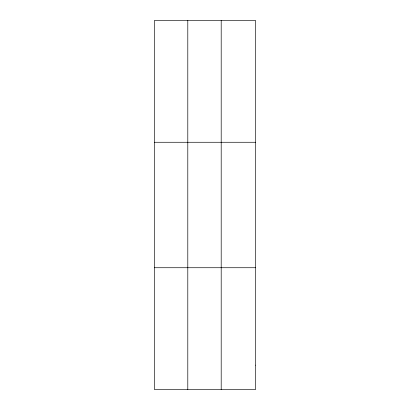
<?xml version="1.0" encoding="UTF-8"?>
<svg xmlns="http://www.w3.org/2000/svg" width="410" height="410" viewBox="0 0 410 410"><rect width="100%" height="100%" fill="white"/><g stroke="black" fill="none" stroke-linecap="round" stroke-linejoin="round"><path stroke-width="0.61" d="M187.795 389.5L187.795 20.5M221.195 389.5L221.195 20.5M154.396 142.27L255.604 142.27M154.396 267.73L255.604 267.73M255.604 365.146L255.604 389.5L154.396 389.5L154.396 20.5L255.604 20.5L255.604 365.146"/></g></svg>
